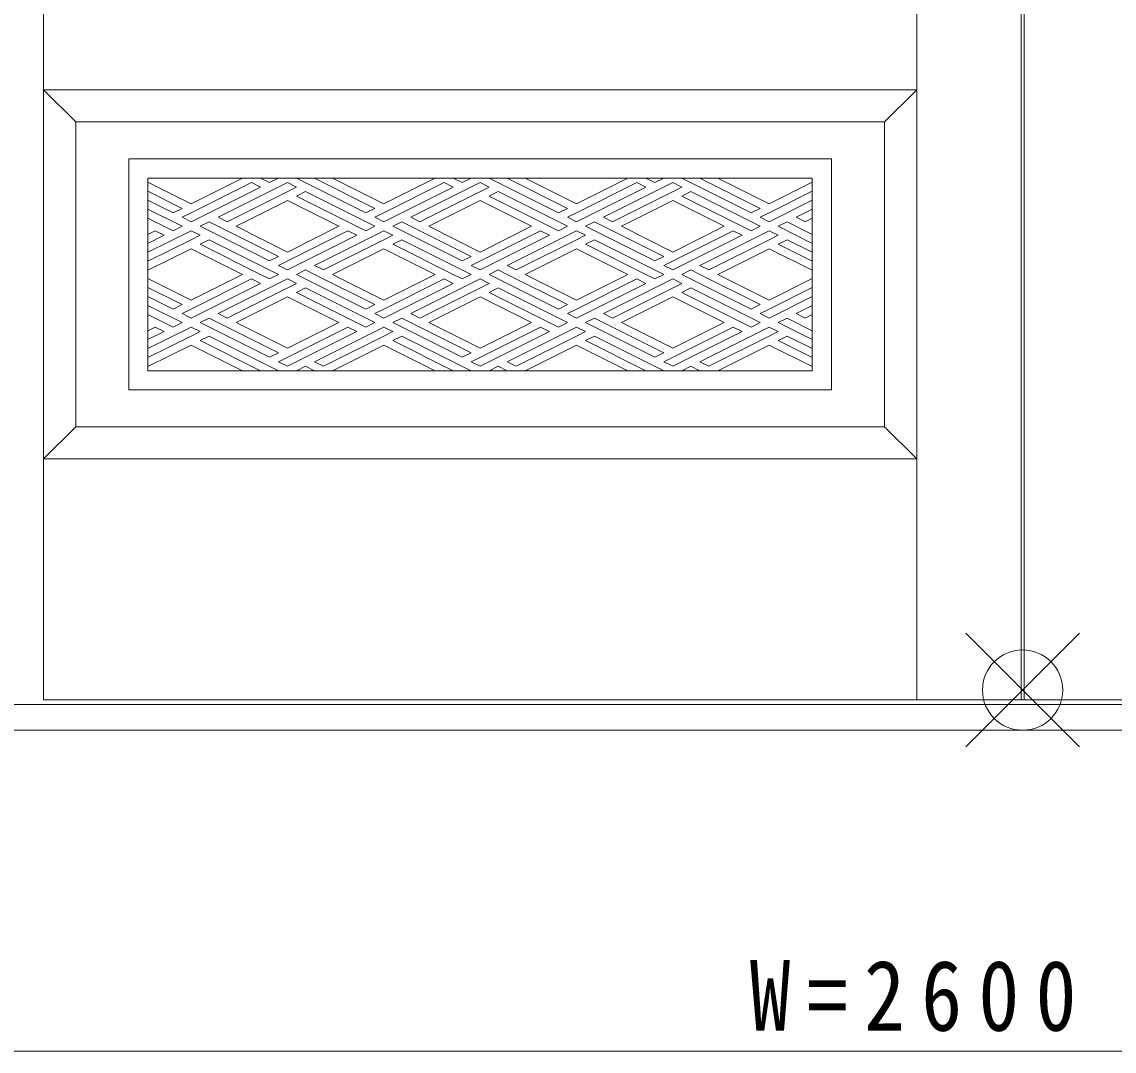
# Model space of a CAD drawing. Units: millimetres, scale not verified. Extents: x -13750 to 13750, y -10000 to 10000.
# Drawn here: x -3123 to -2443, y -1498 to -857 of the extents above; entities that cross this region are included whole.
import ezdxf

# ---------------------------------------------------------------- set-up
doc = ezdxf.new("R2010")
doc.units = ezdxf.units.MM
doc.header["$LTSCALE"] = 50
for name, color, linetype, lineweight in [('0-2_YKK_IN', 1, 'Continuous', 18), ('0-3_YKK_A1', 4, 'Continuous', 18), ('0-6_YKK_A2', 3, 'Continuous', 18), ('0-7_YKK_N1', 2, 'Continuous', 18)]:
    doc.layers.add(name, color=color, linetype=linetype, lineweight=lineweight)
doc.styles.add('ＭＳ ゴシック', font='')
doc.styles.get('ＭＳ ゴシック').set_extended_font_data('MS Gothic')

msp = doc.modelspace()

# ---------------------------------------------------------------- linework, layer by layer
at = {"layer": '0-2_YKK_IN'}
for p, q in [((-2535.36, -1237.64), (-2464.64, -1308.36)), ((-2535.36, -1308.36), (-2464.64, -1237.64))]:
    msp.add_line(p, q, dxfattribs=at)
msp.add_circle((-2500, -1273), 25, dxfattribs=at)
at = {"layer": '0-3_YKK_A1'}
for p, q in [((-3109.75, 617), (-3109.75, -1279)), ((-2566, 617), (-2566, -1279)), ((-2501, -1279), (-2501, 617)), ((-2499, -1279), (-2499, 617)), ((-2566, -899), (-3109.75, -899)), ((-3089.75, -919), (-3109.75, -899)), ((-2566, -899), (-2586, -919)), ((-2586, -919), (-3089.75, -919)), ((-2586, -1109), (-2586, -919)), ((-2619, -942), (-3056.75, -942)), ((-3056.75, -942), (-3056.75, -1086)), ((-2619, -1086), (-2619, -942)), ((-3044.75, -954), (-3044.75, -1074)), ((-3017.87, -970.03), (-3044.75, -956.59)), ((-3017.87, -970.03), (-2985.83, -954)), ((-2980.24, -956.8), (-3017.87, -975.62)), ((-2957.87, -956.8), (-3001.1, -978.41)), ((-2980.24, -956.8), (-2974.65, -959.59)), ((-2974.65, -954), (-2969.06, -956.8)), ((-2963.47, -954), (-2969.06, -956.8)), ((-2957.87, -956.8), (-2952.28, -959.59)), ((-2952.28, -954), (-2909.06, -975.62)), ((-2941.1, -954), (-2903.47, -972.82)), ((-2897.87, -970.03), (-2929.92, -954)), ((-2897.87, -970.03), (-2865.83, -954)), ((-2860.24, -956.8), (-2897.87, -975.62)), ((-2837.87, -956.8), (-2881.1, -978.41)), ((-2860.24, -956.8), (-2854.65, -959.59)), ((-2854.65, -954), (-2849.06, -956.8)), ((-2843.47, -954), (-2849.06, -956.8)), ((-2837.87, -956.8), (-2832.28, -959.59)), ((-2832.28, -954), (-2789.06, -975.62)), ((-2821.1, -954), (-2783.47, -972.82)), ((-2777.87, -970.03), (-2809.92, -954)), ((-2777.87, -970.03), (-2745.83, -954)), ((-2740.24, -956.8), (-2777.87, -975.62)), ((-2717.87, -956.8), (-2761.1, -978.41)), ((-2740.24, -956.8), (-2734.65, -959.59)), ((-2734.65, -954), (-2729.06, -956.8)), ((-2723.47, -954), (-2729.06, -956.8)), ((-2717.87, -956.8), (-2712.28, -959.59)), ((-2712.28, -954), (-2669.06, -975.62)), ((-2701.1, -954), (-2663.47, -972.82)), ((-2657.87, -970.03), (-2689.92, -954)), ((-2657.87, -970.03), (-2631, -956.59)), ((-2631, -1074), (-2631, -954)), ((-3044.75, -962.18), (-3023.47, -972.82)), ((-2974.65, -959.59), (-3017.87, -981.21)), ((-2952.28, -959.59), (-2995.51, -981.21)), ((-2946.69, -962.39), (-2952.28, -965.18)), ((-2952.28, -965.18), (-2909.06, -986.8)), ((-2946.69, -962.39), (-2903.47, -984)), ((-2854.65, -959.59), (-2897.87, -981.21)), ((-2832.28, -959.59), (-2875.51, -981.21)), ((-2826.69, -962.39), (-2832.28, -965.18)), ((-2832.28, -965.18), (-2789.06, -986.8)), ((-2826.69, -962.39), (-2783.47, -984)), ((-2734.65, -959.59), (-2777.87, -981.21)), ((-2712.28, -959.59), (-2755.51, -981.21)), ((-2706.69, -962.39), (-2712.28, -965.18)), ((-2712.28, -965.18), (-2669.06, -986.8)), ((-2706.69, -962.39), (-2663.47, -984)), ((-2631, -962.18), (-2657.87, -975.62)), ((-3044.75, -967.77), (-3029.06, -975.62)), ((-3029.06, -975.62), (-3023.47, -972.82)), ((-2957.87, -967.98), (-2989.92, -984)), ((-2957.87, -967.98), (-2925.83, -984)), ((-2909.06, -975.62), (-2903.47, -972.82)), ((-2837.87, -967.98), (-2869.92, -984)), ((-2837.87, -967.98), (-2805.83, -984)), ((-2789.06, -975.62), (-2783.47, -972.82)), ((-2717.87, -967.98), (-2749.92, -984)), ((-2717.87, -967.98), (-2685.83, -984)), ((-2669.06, -975.62), (-2663.47, -972.82)), ((-2631, -967.77), (-2657.87, -981.21)), ((-3044.75, -973.36), (-3023.47, -984)), ((-3044.75, -978.95), (-3029.06, -986.8)), ((-3023.47, -978.41), (-3017.87, -975.62)), ((-3023.47, -978.41), (-3017.87, -981.21)), ((-2995.51, -981.21), (-3001.1, -978.41)), ((-2903.47, -978.41), (-2897.87, -975.62)), ((-2903.47, -978.41), (-2897.87, -981.21)), ((-2875.51, -981.21), (-2881.1, -978.41)), ((-2783.47, -978.41), (-2777.87, -975.62)), ((-2783.47, -978.41), (-2777.87, -981.21)), ((-2755.51, -981.21), (-2761.1, -978.41)), ((-2663.47, -978.41), (-2657.87, -975.62)), ((-2663.47, -978.41), (-2657.87, -981.21)), ((-2631, -973.36), (-2641.1, -978.41)), ((-2635.51, -981.21), (-2641.1, -978.41)), ((-2631, -978.95), (-2635.51, -981.21)), ((-3029.06, -986.8), (-3023.47, -984)), ((-3006.69, -981.21), (-3012.28, -984)), ((-2969.06, -1005.62), (-3012.28, -984)), ((-2963.47, -1002.82), (-3006.69, -981.21)), ((-2957.87, -1000.03), (-2989.92, -984)), ((-2957.87, -1000.03), (-2925.83, -984)), ((-2909.06, -986.8), (-2903.47, -984)), ((-2886.69, -981.21), (-2892.28, -984)), ((-2849.06, -1005.62), (-2892.28, -984)), ((-2843.47, -1002.82), (-2886.69, -981.21)), ((-2837.87, -1000.03), (-2869.92, -984)), ((-2837.87, -1000.03), (-2805.83, -984)), ((-2789.06, -986.8), (-2783.47, -984)), ((-2766.69, -981.21), (-2772.28, -984)), ((-2729.06, -1005.62), (-2772.28, -984)), ((-2723.47, -1002.82), (-2766.69, -981.21)), ((-2717.87, -1000.03), (-2749.92, -984)), ((-2717.87, -1000.03), (-2685.83, -984)), ((-2669.06, -986.8), (-2663.47, -984)), ((-2646.69, -981.21), (-2652.28, -984)), ((-2631, -994.64), (-2652.28, -984)), ((-2631, -989.05), (-2646.69, -981.21)), ((-3044.75, -989.05), (-3040.24, -986.8)), ((-3044.75, -1000.23), (-3017.87, -986.8)), ((-3044.75, -994.64), (-3034.65, -989.59)), ((-3044.75, -1005.82), (-3017.87, -992.39)), ((-3040.24, -986.8), (-3034.65, -989.59)), ((-3012.28, -989.59), (-3017.87, -986.8)), ((-3012.28, -989.59), (-3017.87, -992.39)), ((-3006.69, -992.39), (-3012.28, -995.18)), ((-2963.47, -1014), (-3006.69, -992.39)), ((-2963.47, -1008.41), (-2920.24, -986.8)), ((-2957.87, -1011.21), (-2914.65, -989.59)), ((-2941.1, -1008.41), (-2897.87, -986.8)), ((-2935.51, -1011.21), (-2897.87, -992.39)), ((-2920.24, -986.8), (-2914.65, -989.59)), ((-2892.28, -989.59), (-2897.87, -986.8)), ((-2892.28, -989.59), (-2897.87, -992.39)), ((-2886.69, -992.39), (-2892.28, -995.18)), ((-2843.47, -1014), (-2886.69, -992.39)), ((-2843.47, -1008.41), (-2800.24, -986.8)), ((-2837.87, -1011.21), (-2794.65, -989.59)), ((-2821.1, -1008.41), (-2777.87, -986.8)), ((-2815.51, -1011.21), (-2777.87, -992.39)), ((-2800.24, -986.8), (-2794.65, -989.59)), ((-2772.28, -989.59), (-2777.87, -986.8)), ((-2772.28, -989.59), (-2777.87, -992.39)), ((-2766.69, -992.39), (-2772.28, -995.18)), ((-2723.47, -1014), (-2766.69, -992.39)), ((-2723.47, -1008.41), (-2680.24, -986.8)), ((-2717.87, -1011.21), (-2674.65, -989.59)), ((-2701.1, -1008.41), (-2657.87, -986.8)), ((-2695.51, -1011.21), (-2657.87, -992.39)), ((-2680.24, -986.8), (-2674.65, -989.59)), ((-2652.28, -989.59), (-2657.87, -986.8)), ((-2652.28, -989.59), (-2657.87, -992.39)), ((-2646.69, -992.39), (-2652.28, -995.18)), ((-2631, -1000.23), (-2646.69, -992.39)), ((-3017.87, -997.98), (-3044.75, -1011.41)), ((-3017.87, -997.98), (-2985.83, -1014)), ((-2974.65, -1014), (-3012.28, -995.18)), ((-2897.87, -997.98), (-2929.92, -1014)), ((-2897.87, -997.98), (-2865.83, -1014)), ((-2854.65, -1014), (-2892.28, -995.18)), ((-2777.87, -997.98), (-2809.92, -1014)), ((-2777.87, -997.98), (-2745.83, -1014)), ((-2734.65, -1014), (-2772.28, -995.18)), ((-2657.87, -997.98), (-2689.92, -1014)), ((-2657.87, -997.98), (-2631, -1011.41)), ((-2631, -1005.82), (-2652.28, -995.18)), ((-2969.06, -1005.62), (-2963.47, -1002.82)), ((-2849.06, -1005.62), (-2843.47, -1002.82)), ((-2729.06, -1005.62), (-2723.47, -1002.82)), ((-2957.87, -1011.21), (-2963.47, -1008.41)), ((-2952.28, -1014), (-2946.69, -1011.21)), ((-2941.1, -1014), (-2946.69, -1011.21)), ((-2935.51, -1011.21), (-2941.1, -1008.41)), ((-2837.87, -1011.21), (-2843.47, -1008.41)), ((-2832.28, -1014), (-2826.69, -1011.21)), ((-2821.1, -1014), (-2826.69, -1011.21)), ((-2815.51, -1011.21), (-2821.1, -1008.41)), ((-2717.87, -1011.21), (-2723.47, -1008.41)), ((-2712.28, -1014), (-2706.69, -1011.21)), ((-2701.1, -1014), (-2706.69, -1011.21)), ((-2695.51, -1011.21), (-2701.1, -1008.41)), ((-3017.87, -1030.03), (-3044.75, -1016.59)), ((-3017.87, -1030.03), (-2985.83, -1014)), ((-2980.24, -1016.8), (-3017.87, -1035.62)), ((-2974.65, -1019.59), (-3017.87, -1041.21)), ((-2957.87, -1016.8), (-3001.1, -1038.41)), ((-2952.28, -1019.59), (-2995.51, -1041.21)), ((-2980.24, -1016.8), (-2974.65, -1019.59)), ((-2974.65, -1014), (-2969.06, -1016.8)), ((-2963.47, -1014), (-2969.06, -1016.8)), ((-2957.87, -1016.8), (-2952.28, -1019.59)), ((-2952.28, -1014), (-2909.06, -1035.62)), ((-2941.1, -1014), (-2903.47, -1032.82)), ((-2897.87, -1030.03), (-2929.92, -1014)), ((-2897.87, -1030.03), (-2865.83, -1014)), ((-2860.24, -1016.8), (-2897.87, -1035.62)), ((-2854.65, -1019.59), (-2897.87, -1041.21)), ((-2837.87, -1016.8), (-2881.1, -1038.41)), ((-2832.28, -1019.59), (-2875.51, -1041.21)), ((-2860.24, -1016.8), (-2854.65, -1019.59)), ((-2854.65, -1014), (-2849.06, -1016.8)), ((-2843.47, -1014), (-2849.06, -1016.8)), ((-2837.87, -1016.8), (-2832.28, -1019.59)), ((-2832.28, -1014), (-2789.06, -1035.62)), ((-2821.1, -1014), (-2783.47, -1032.82)), ((-2777.87, -1030.03), (-2809.92, -1014)), ((-2777.87, -1030.03), (-2745.83, -1014)), ((-2740.24, -1016.8), (-2777.87, -1035.62)), ((-2734.65, -1019.59), (-2777.87, -1041.21)), ((-2717.87, -1016.8), (-2761.1, -1038.41)), ((-2712.28, -1019.59), (-2755.51, -1041.21)), ((-2740.24, -1016.8), (-2734.65, -1019.59)), ((-2734.65, -1014), (-2729.06, -1016.8)), ((-2723.47, -1014), (-2729.06, -1016.8)), ((-2717.87, -1016.8), (-2712.28, -1019.59)), ((-2712.28, -1014), (-2669.06, -1035.62)), ((-2701.1, -1014), (-2663.47, -1032.82)), ((-2657.87, -1030.03), (-2689.92, -1014)), ((-2657.87, -1030.03), (-2631, -1016.59)), ((-3044.75, -1022.18), (-3023.47, -1032.82)), ((-2946.69, -1022.39), (-2952.28, -1025.18)), ((-2952.28, -1025.18), (-2909.06, -1046.8)), ((-2946.69, -1022.39), (-2903.47, -1044)), ((-2826.69, -1022.39), (-2832.28, -1025.18)), ((-2832.28, -1025.18), (-2789.06, -1046.8)), ((-2826.69, -1022.39), (-2783.47, -1044)), ((-2706.69, -1022.39), (-2712.28, -1025.18)), ((-2712.28, -1025.18), (-2669.06, -1046.8)), ((-2706.69, -1022.39), (-2663.47, -1044)), ((-2631, -1022.18), (-2657.87, -1035.62)), ((-3044.75, -1027.77), (-3029.06, -1035.62)), ((-3044.75, -1033.36), (-3023.47, -1044)), ((-3029.06, -1035.62), (-3023.47, -1032.82)), ((-2957.87, -1027.98), (-2989.92, -1044)), ((-2957.87, -1027.98), (-2925.83, -1044)), ((-2909.06, -1035.62), (-2903.47, -1032.82)), ((-2837.87, -1027.98), (-2869.92, -1044)), ((-2837.87, -1027.98), (-2805.83, -1044)), ((-2789.06, -1035.62), (-2783.47, -1032.82)), ((-2717.87, -1027.98), (-2749.92, -1044)), ((-2717.87, -1027.98), (-2685.83, -1044)), ((-2669.06, -1035.62), (-2663.47, -1032.82)), ((-2631, -1027.77), (-2657.87, -1041.21)), ((-2631, -1033.36), (-2641.1, -1038.41)), ((-3044.75, -1038.95), (-3029.06, -1046.8)), ((-3023.47, -1038.41), (-3017.87, -1035.62)), ((-3023.47, -1038.41), (-3017.87, -1041.21)), ((-2995.51, -1041.21), (-3001.1, -1038.41)), ((-2903.47, -1038.41), (-2897.87, -1035.62)), ((-2903.47, -1038.41), (-2897.87, -1041.21)), ((-2875.51, -1041.21), (-2881.1, -1038.41)), ((-2783.47, -1038.41), (-2777.87, -1035.62)), ((-2783.47, -1038.41), (-2777.87, -1041.21)), ((-2755.51, -1041.21), (-2761.1, -1038.41)), ((-2663.47, -1038.41), (-2657.87, -1035.62)), ((-2663.47, -1038.41), (-2657.87, -1041.21)), ((-2635.51, -1041.21), (-2641.1, -1038.41)), ((-2631, -1038.95), (-2635.51, -1041.21)), ((-3044.75, -1060.23), (-3017.87, -1046.8)), ((-3044.75, -1049.05), (-3040.24, -1046.8)), ((-3040.24, -1046.8), (-3034.65, -1049.59)), ((-3029.06, -1046.8), (-3023.47, -1044)), ((-3012.28, -1049.59), (-3017.87, -1046.8)), ((-3006.69, -1041.21), (-3012.28, -1044)), ((-2969.06, -1065.62), (-3012.28, -1044)), ((-2963.47, -1062.82), (-3006.69, -1041.21)), ((-2957.87, -1060.03), (-2989.92, -1044)), ((-2963.47, -1068.41), (-2920.24, -1046.8)), ((-2957.87, -1060.03), (-2925.83, -1044)), ((-2941.1, -1068.41), (-2897.87, -1046.8)), ((-2920.24, -1046.8), (-2914.65, -1049.59)), ((-2909.06, -1046.8), (-2903.47, -1044)), ((-2892.28, -1049.59), (-2897.87, -1046.8)), ((-2886.69, -1041.21), (-2892.28, -1044)), ((-2849.06, -1065.62), (-2892.28, -1044)), ((-2843.47, -1062.82), (-2886.69, -1041.21)), ((-2837.87, -1060.03), (-2869.92, -1044)), ((-2843.47, -1068.41), (-2800.24, -1046.8)), ((-2837.87, -1060.03), (-2805.83, -1044)), ((-2821.1, -1068.41), (-2777.87, -1046.8)), ((-2800.24, -1046.8), (-2794.65, -1049.59)), ((-2789.06, -1046.8), (-2783.47, -1044)), ((-2772.28, -1049.59), (-2777.87, -1046.8)), ((-2766.69, -1041.21), (-2772.28, -1044)), ((-2729.06, -1065.62), (-2772.28, -1044)), ((-2723.47, -1062.82), (-2766.69, -1041.21)), ((-2717.87, -1060.03), (-2749.92, -1044)), ((-2723.47, -1068.41), (-2680.24, -1046.8)), ((-2717.87, -1060.03), (-2685.83, -1044)), ((-2701.1, -1068.41), (-2657.87, -1046.8)), ((-2680.24, -1046.8), (-2674.65, -1049.59)), ((-2669.06, -1046.8), (-2663.47, -1044)), ((-2652.28, -1049.59), (-2657.87, -1046.8)), ((-2646.69, -1041.21), (-2652.28, -1044)), ((-2631, -1054.64), (-2652.28, -1044)), ((-2631, -1049.05), (-2646.69, -1041.21)), ((-3044.75, -1054.64), (-3034.65, -1049.59)), ((-3044.75, -1065.82), (-3017.87, -1052.39)), ((-3012.28, -1049.59), (-3017.87, -1052.39)), ((-3006.69, -1052.39), (-3012.28, -1055.18)), ((-2963.47, -1074), (-3006.69, -1052.39)), ((-2957.87, -1071.21), (-2914.65, -1049.59)), ((-2935.51, -1071.21), (-2897.87, -1052.39)), ((-2892.28, -1049.59), (-2897.87, -1052.39)), ((-2886.69, -1052.39), (-2892.28, -1055.18)), ((-2843.47, -1074), (-2886.69, -1052.39)), ((-2837.87, -1071.21), (-2794.65, -1049.59)), ((-2815.51, -1071.21), (-2777.87, -1052.39)), ((-2772.28, -1049.59), (-2777.87, -1052.39)), ((-2766.69, -1052.39), (-2772.28, -1055.18)), ((-2723.47, -1074), (-2766.69, -1052.39)), ((-2717.87, -1071.21), (-2674.65, -1049.59)), ((-2695.51, -1071.21), (-2657.87, -1052.39)), ((-2652.28, -1049.59), (-2657.87, -1052.39)), ((-2646.69, -1052.39), (-2652.28, -1055.18)), ((-2631, -1060.23), (-2646.69, -1052.39)), ((-3017.87, -1057.98), (-3044.75, -1071.41)), ((-3017.87, -1057.98), (-2985.83, -1074)), ((-2974.65, -1074), (-3012.28, -1055.18)), ((-2897.87, -1057.98), (-2929.92, -1074)), ((-2897.87, -1057.98), (-2865.83, -1074)), ((-2854.65, -1074), (-2892.28, -1055.18)), ((-2777.87, -1057.98), (-2809.92, -1074)), ((-2777.87, -1057.98), (-2745.83, -1074)), ((-2734.65, -1074), (-2772.28, -1055.18)), ((-2657.87, -1057.98), (-2689.92, -1074)), ((-2657.87, -1057.98), (-2631, -1071.41)), ((-2631, -1065.82), (-2652.28, -1055.18)), ((-2969.06, -1065.62), (-2963.47, -1062.82)), ((-2849.06, -1065.62), (-2843.47, -1062.82)), ((-2729.06, -1065.62), (-2723.47, -1062.82)), ((-3044.75, -1074), (-2631, -1074)), ((-2957.87, -1071.21), (-2963.47, -1068.41)), ((-2952.28, -1074), (-2946.69, -1071.21)), ((-2941.1, -1074), (-2946.69, -1071.21)), ((-2935.51, -1071.21), (-2941.1, -1068.41)), ((-2837.87, -1071.21), (-2843.47, -1068.41)), ((-2832.28, -1074), (-2826.69, -1071.21)), ((-2821.1, -1074), (-2826.69, -1071.21)), ((-2815.51, -1071.21), (-2821.1, -1068.41)), ((-2717.87, -1071.21), (-2723.47, -1068.41)), ((-2712.28, -1074), (-2706.69, -1071.21)), ((-2701.1, -1074), (-2706.69, -1071.21)), ((-2695.51, -1071.21), (-2701.1, -1068.41)), ((-3056.75, -1086), (-2619, -1086)), ((-3089.75, -1109), (-2586, -1109)), ((-2586, -1109), (-2566, -1129)), ((-2566, -1129), (-3109.75, -1129)), ((-3109.75, -1279), (-1890.5, -1279))]:
    msp.add_line(p, q, dxfattribs=at)
for points in [[(-3109.75, -1129), (-3089.75, -1109), (-3089.75, -919)], [(-2631, -954), (-3044.75, -954), (-3044.75, -1074)]]:
    msp.add_lwpolyline(points, dxfattribs=at)
at = {"layer": '0-6_YKK_A2'}
for p, q in [((-1225, -1282), (-3775, -1282)), ((-1200, -1298), (-3800, -1298))]:
    msp.add_line(p, q, dxfattribs=at)
at = {"layer": '0-7_YKK_N1'}
msp.add_line((-1200, -1498), (-3800, -1498), dxfattribs=at)

# ---------------------------------------------------------------- texts
at = {"layer": '0-7_YKK_N1', "color": 7, "insert": (-2670, -1486), "char_height": 43.99, "attachment_point": 7, "style": 'ＭＳ ゴシック'}
msp.add_mtext('\\T1.4;\\W0.85;W=2600', dxfattribs=at)

doc.saveas('drawing.dxf')
